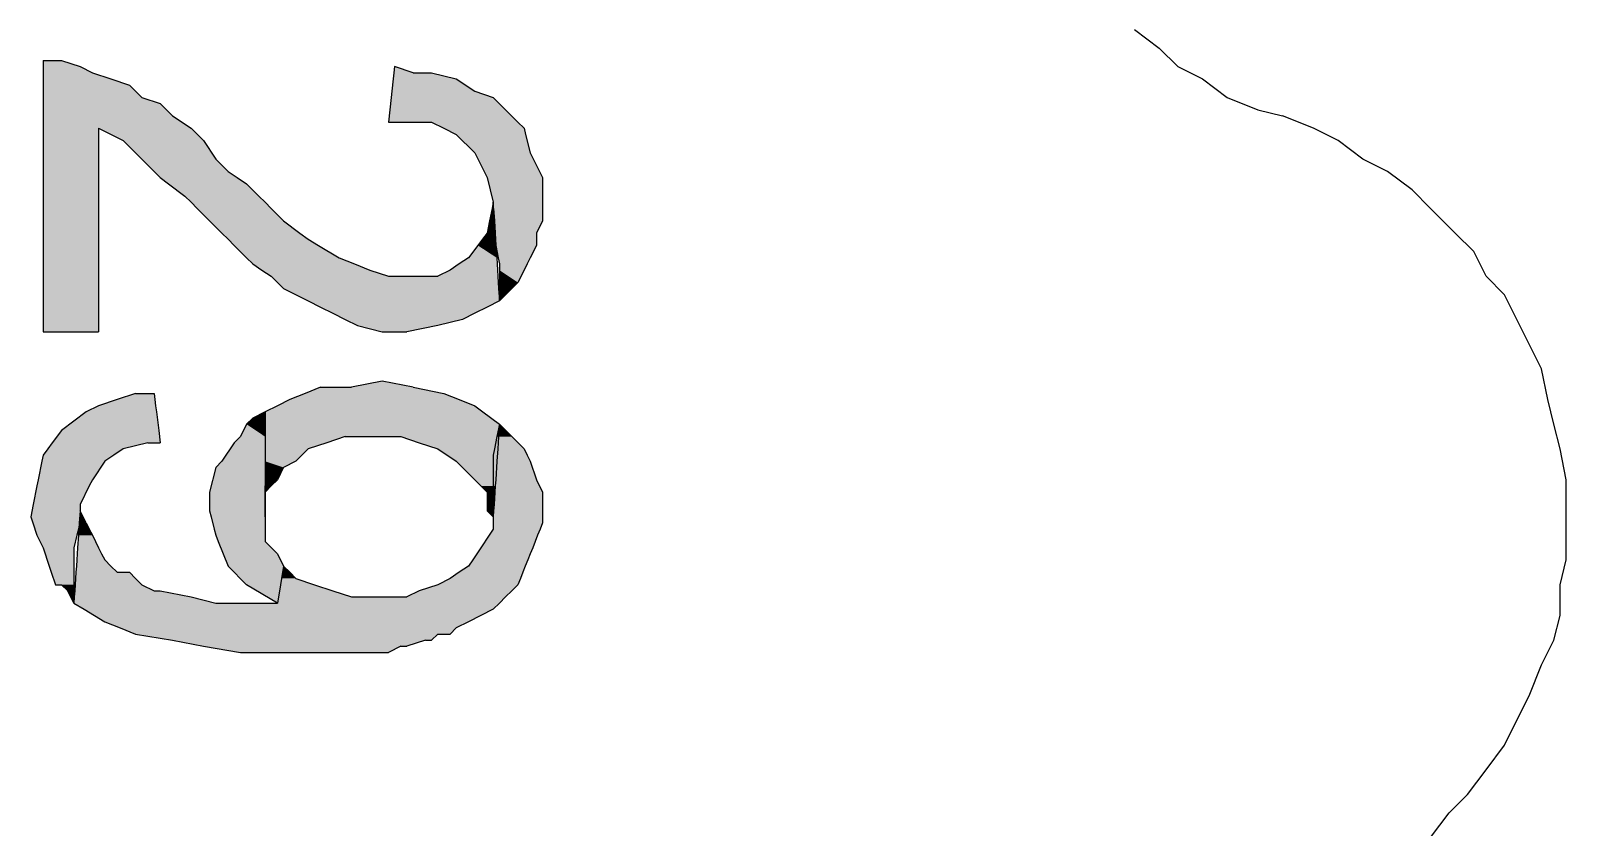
# Model space of a CAD drawing. Extents: x -1063 to 1100, y -467 to 441.
# Drawn here: x 934.3 to 975.8, y -39.81 to -18.28 of the extents above; entities that cross this region are included whole.
import ezdxf

# ---------------------------------------------------------------- set-up
doc = ezdxf.new("R2010")
doc.units = 0
doc.layers.add('H', color=7, linetype='CONTINUOUS')
doc.layers.add('P', color=250, linetype='CONTINUOUS')

# ---------------------------------------------------------------- blocks, each defined once
blk = doc.blocks.new('*U477')
at = {"layer": 'H', "color": 0, "linetype": 'CONTINUOUS'}
for p, q in [((934.632, -19.084), (935.132, -19.084)), ((934.632, -19.084), (934.632, -19.251)), ((935.132, -19.084), (935.632, -19.251)), ((934.632, -19.251), (934.632, -19.417)), ((934.632, -19.417), (934.632, -19.584)), ((935.632, -19.251), (935.965, -19.417)), ((935.965, -19.417), (936.465, -19.584)), ((934.632, -19.584), (934.632, -19.751)), ((934.632, -19.751), (934.632, -20.084)), ((936.465, -19.584), (936.965, -19.751)), ((936.965, -19.751), (937.298, -20.084)), ((934.632, -20.084), (934.632, -20.251)), ((934.632, -20.251), (934.632, -20.584)), ((937.298, -20.084), (937.798, -20.251)), ((937.798, -20.251), (938.132, -20.584)), ((934.632, -20.584), (934.632, -20.917)), ((938.132, -20.584), (938.632, -20.917)), ((934.632, -20.917), (934.632, -21.251)), ((936.132, -20.917), (936.132, -21.251)), ((936.132, -20.917), (936.798, -21.251)), ((938.632, -20.917), (938.965, -21.251)), ((934.632, -21.251), (934.632, -21.751)), ((936.132, -21.251), (936.132, -21.751)), ((936.798, -21.251), (937.298, -21.751)), ((938.965, -21.251), (939.298, -21.751)), ((934.632, -21.751), (934.632, -22.084)), ((936.132, -21.751), (936.132, -22.084)), ((937.298, -21.751), (937.632, -22.084)), ((939.298, -21.751), (939.632, -22.084)), ((934.632, -22.084), (934.632, -22.251)), ((934.632, -22.251), (934.632, -22.417)), ((936.132, -22.084), (936.132, -22.251)), ((936.132, -22.251), (936.132, -22.417)), ((937.632, -22.084), (937.798, -22.251)), ((937.798, -22.251), (938.021, -22.417)), ((939.632, -22.084), (939.882, -22.251)), ((939.882, -22.251), (940.132, -22.417)), ((934.632, -22.417), (934.632, -22.751)), ((934.632, -22.751), (934.632, -22.917)), ((936.132, -22.417), (936.132, -22.751)), ((936.132, -22.751), (936.132, -22.917)), ((938.021, -22.417), (938.465, -22.751)), ((938.465, -22.751), (938.632, -22.917)), ((940.132, -22.417), (940.465, -22.751)), ((940.465, -22.751), (940.632, -22.917)), ((934.632, -22.917), (934.632, -23.084)), ((934.632, -23.084), (934.632, -23.417)), ((936.132, -22.917), (936.132, -23.084)), ((936.132, -23.084), (936.132, -23.417)), ((938.632, -22.917), (938.798, -23.084)), ((938.798, -23.084), (939.132, -23.417)), ((940.632, -22.917), (940.798, -23.084)), ((940.798, -23.084), (941.132, -23.417)), ((946.765, -23.084), (946.698, -23.417)), ((946.798, -22.917), (946.765, -23.084)), ((946.809, -23.084), (946.798, -22.917)), ((946.809, -23.084), (946.83, -23.417)), ((934.632, -23.417), (934.632, -23.751)), ((936.132, -23.417), (936.132, -23.751)), ((939.132, -23.417), (939.465, -23.751)), ((941.132, -23.417), (941.576, -23.751)), ((946.698, -23.417), (946.632, -23.751)), ((946.83, -23.417), (946.85, -23.751)), ((934.632, -23.751), (934.632, -23.917)), ((934.632, -23.917), (934.632, -24.084)), ((936.132, -23.751), (936.132, -23.917)), ((936.132, -23.917), (936.132, -24.084)), ((939.465, -23.751), (939.632, -23.917)), ((939.632, -23.917), (939.798, -24.084)), ((941.576, -23.751), (941.798, -23.917)), ((941.798, -23.917), (942.076, -24.084)), ((946.507, -23.917), (946.382, -24.084)), ((946.632, -23.751), (946.507, -23.917)), ((946.85, -23.751), (946.861, -23.917)), ((946.861, -23.917), (946.871, -24.084)), ((934.632, -24.084), (934.632, -24.417)), ((934.632, -24.417), (934.632, -24.584)), ((936.132, -24.084), (936.132, -24.417)), ((936.132, -24.417), (936.132, -24.584)), ((939.798, -24.084), (940.132, -24.417)), ((940.132, -24.417), (940.298, -24.584)), ((942.076, -24.084), (942.632, -24.417)), ((942.632, -24.417), (943.048, -24.584)), ((946.132, -24.417), (945.882, -24.584)), ((946.382, -24.084), (946.132, -24.417)), ((946.871, -24.084), (946.892, -24.417)), ((946.892, -24.417), (946.903, -24.584)), ((934.632, -24.584), (934.632, -24.751)), ((934.632, -24.751), (934.632, -24.917)), ((936.132, -24.584), (936.132, -24.751)), ((936.132, -24.751), (936.132, -24.917)), ((940.298, -24.584), (940.548, -24.751)), ((940.548, -24.751), (940.798, -24.917)), ((943.048, -24.584), (943.465, -24.751)), ((943.465, -24.751), (943.965, -24.917)), ((945.632, -24.751), (945.298, -24.917)), ((945.882, -24.584), (945.632, -24.751)), ((946.903, -24.584), (946.913, -24.751)), ((946.913, -24.751), (946.923, -24.917)), ((934.632, -24.917), (934.632, -25.251)), ((934.632, -25.251), (934.632, -25.584)), ((936.132, -24.917), (936.132, -25.251)), ((936.132, -25.251), (936.132, -25.584)), ((940.798, -24.917), (941.132, -25.251)), ((941.132, -25.251), (941.798, -25.584)), ((943.965, -24.917), (944.465, -24.917)), ((944.465, -24.917), (944.965, -24.917)), ((944.965, -24.917), (945.298, -24.917)), ((946.923, -24.917), (946.944, -25.251)), ((946.944, -25.251), (946.965, -25.584)), ((934.632, -25.584), (934.632, -25.751)), ((936.132, -25.584), (936.132, -25.751)), ((941.798, -25.584), (942.132, -25.751)), ((946.965, -25.584), (946.632, -25.751)), ((934.632, -25.751), (934.632, -25.917)), ((934.632, -25.917), (934.632, -26.084)), ((934.632, -26.084), (934.632, -26.251)), ((936.132, -25.751), (936.132, -25.917)), ((936.132, -25.917), (936.132, -26.084)), ((936.132, -26.084), (936.132, -26.251)), ((942.132, -25.751), (942.465, -25.917)), ((942.465, -25.917), (942.798, -26.084)), ((942.798, -26.084), (943.132, -26.251)), ((945.965, -26.084), (945.298, -26.251)), ((946.298, -25.917), (945.965, -26.084)), ((946.632, -25.751), (946.298, -25.917)), ((934.632, -26.251), (934.632, -26.417)), ((934.632, -26.417), (936.132, -26.417)), ((936.132, -26.251), (936.132, -26.417)), ((943.132, -26.251), (943.798, -26.417)), ((943.798, -26.417), (944.465, -26.417)), ((945.298, -26.251), (944.465, -26.417))]:
    blk.add_line(p, q, dxfattribs=at)
for points in [[(934.632, -19.084), (934.632, -19.084), (935.132, -19.084)], [(934.632, -19.084), (934.632, -19.251), (935.632, -19.251)], [(934.632, -19.251), (934.632, -19.417), (935.965, -19.417)], [(934.632, -19.417), (934.632, -19.584), (936.465, -19.584)], [(934.632, -19.584), (934.632, -19.751), (936.965, -19.751)], [(934.632, -19.751), (934.632, -20.084), (937.298, -20.084)], [(934.632, -20.084), (934.632, -20.251), (937.798, -20.251)], [(934.632, -20.251), (934.632, -20.584), (938.132, -20.584)], [(934.632, -20.584), (934.632, -20.917), (938.632, -20.917)], [(934.632, -20.917), (934.632, -21.251), (936.132, -21.251)], [(936.132, -20.917), (936.798, -21.251), (938.965, -21.251)], [(934.632, -21.251), (934.632, -21.751), (936.132, -21.751)], [(936.798, -21.251), (937.298, -21.751), (939.298, -21.751)], [(934.632, -21.751), (934.632, -22.084), (936.132, -22.084)], [(937.298, -21.751), (937.632, -22.084), (939.632, -22.084)], [(934.632, -22.084), (934.632, -22.251), (936.132, -22.251)], [(934.632, -22.251), (934.632, -22.417), (936.132, -22.417)], [(937.632, -22.084), (937.798, -22.251), (939.882, -22.251)], [(937.798, -22.251), (938.021, -22.417), (940.132, -22.417)], [(934.632, -22.417), (934.632, -22.751), (936.132, -22.751)], [(934.632, -22.751), (934.632, -22.917), (936.132, -22.917)], [(938.021, -22.417), (938.465, -22.751), (940.465, -22.751)], [(938.465, -22.751), (938.632, -22.917), (940.632, -22.917)], [(934.632, -22.917), (934.632, -23.084), (936.132, -23.084)], [(934.632, -23.084), (934.632, -23.417), (936.132, -23.417)], [(938.632, -22.917), (938.798, -23.084), (940.798, -23.084)], [(938.798, -23.084), (939.132, -23.417), (941.132, -23.417)], [(946.765, -23.084), (946.698, -23.417), (946.83, -23.417)], [(946.798, -22.917), (946.765, -23.084), (946.809, -23.084)], [(934.632, -23.417), (934.632, -23.751), (936.132, -23.751)], [(939.132, -23.417), (939.465, -23.751), (941.576, -23.751)], [(946.698, -23.417), (946.632, -23.751), (946.85, -23.751)], [(934.632, -23.751), (934.632, -23.917), (936.132, -23.917)], [(934.632, -23.917), (934.632, -24.084), (936.132, -24.084)], [(939.465, -23.751), (939.632, -23.917), (941.798, -23.917)], [(939.632, -23.917), (939.798, -24.084), (942.076, -24.084)], [(946.507, -23.917), (946.382, -24.084), (946.871, -24.084)], [(946.632, -23.751), (946.507, -23.917), (946.861, -23.917)], [(934.632, -24.084), (934.632, -24.417), (936.132, -24.417)], [(934.632, -24.417), (934.632, -24.584), (936.132, -24.584)], [(939.798, -24.084), (940.132, -24.417), (942.632, -24.417)], [(940.132, -24.417), (940.298, -24.584), (943.048, -24.584)], [(946.132, -24.417), (945.882, -24.584), (946.903, -24.584)], [(946.382, -24.084), (946.132, -24.417), (946.892, -24.417)], [(934.632, -24.584), (934.632, -24.751), (936.132, -24.751)], [(934.632, -24.751), (934.632, -24.917), (936.132, -24.917)], [(940.298, -24.584), (940.548, -24.751), (943.465, -24.751)], [(940.548, -24.751), (940.798, -24.917), (943.965, -24.917)], [(945.632, -24.751), (945.298, -24.917), (946.923, -24.917)], [(945.882, -24.584), (945.632, -24.751), (946.913, -24.751)], [(934.632, -24.917), (934.632, -25.251), (936.132, -25.251)], [(934.632, -25.251), (934.632, -25.584), (936.132, -25.584)], [(940.798, -24.917), (941.132, -25.251), (946.944, -25.251)], [(941.132, -25.251), (941.798, -25.584), (946.965, -25.584)], [(943.965, -24.917), (943.965, -24.917), (944.465, -24.917)], [(944.465, -24.917), (944.465, -24.917), (944.965, -24.917)], [(944.965, -24.917), (944.965, -24.917), (945.298, -24.917)], [(934.632, -25.584), (934.632, -25.751), (936.132, -25.751)], [(941.798, -25.584), (942.132, -25.751), (946.632, -25.751)], [(934.632, -25.751), (934.632, -25.917), (936.132, -25.917)], [(934.632, -25.917), (934.632, -26.084), (936.132, -26.084)], [(934.632, -26.084), (934.632, -26.251), (936.132, -26.251)], [(942.132, -25.751), (942.465, -25.917), (946.298, -25.917)], [(942.465, -25.917), (942.798, -26.084), (945.965, -26.084)], [(942.798, -26.084), (943.132, -26.251), (945.298, -26.251)], [(934.632, -26.251), (934.632, -26.417), (936.132, -26.417)], [(934.632, -26.417), (934.632, -26.417), (936.132, -26.417)], [(943.132, -26.251), (943.798, -26.417), (944.465, -26.417)], [(943.798, -26.417), (943.798, -26.417), (944.465, -26.417)]]:
    blk.add_solid(points, dxfattribs=at)
at = {"layer": 'H', "color": 0, "linetype": 'CONTINUOUS', "extrusion": (0, 0, -1)}
for points in [[(-934.632, -19.084), (-935.132, -19.084), (-935.632, -19.251)], [(-934.632, -19.251), (-935.632, -19.251), (-935.965, -19.417)], [(-934.632, -19.417), (-935.965, -19.417), (-936.465, -19.584)], [(-934.632, -19.584), (-936.465, -19.584), (-936.965, -19.751)], [(-934.632, -19.751), (-936.965, -19.751), (-937.298, -20.084)], [(-934.632, -20.084), (-937.298, -20.084), (-937.798, -20.251)], [(-934.632, -20.251), (-937.798, -20.251), (-938.132, -20.584)], [(-934.632, -20.584), (-938.132, -20.584), (-938.632, -20.917)], [(-934.632, -20.917), (-936.132, -20.917), (-936.132, -21.251)], [(-936.132, -20.917), (-938.632, -20.917), (-938.965, -21.251)], [(-934.632, -21.251), (-936.132, -21.251), (-936.132, -21.751)], [(-936.798, -21.251), (-938.965, -21.251), (-939.298, -21.751)], [(-934.632, -21.751), (-936.132, -21.751), (-936.132, -22.084)], [(-937.298, -21.751), (-939.298, -21.751), (-939.632, -22.084)], [(-934.632, -22.084), (-936.132, -22.084), (-936.132, -22.251)], [(-934.632, -22.251), (-936.132, -22.251), (-936.132, -22.417)], [(-937.632, -22.084), (-939.632, -22.084), (-939.882, -22.251)], [(-937.798, -22.251), (-939.882, -22.251), (-940.132, -22.417)], [(-934.632, -22.417), (-936.132, -22.417), (-936.132, -22.751)], [(-934.632, -22.751), (-936.132, -22.751), (-936.132, -22.917)], [(-938.021, -22.417), (-940.132, -22.417), (-940.465, -22.751)], [(-938.465, -22.751), (-940.465, -22.751), (-940.632, -22.917)], [(-934.632, -22.917), (-936.132, -22.917), (-936.132, -23.084)], [(-934.632, -23.084), (-936.132, -23.084), (-936.132, -23.417)], [(-938.632, -22.917), (-940.632, -22.917), (-940.798, -23.084)], [(-938.798, -23.084), (-940.798, -23.084), (-941.132, -23.417)], [(-946.765, -23.084), (-946.809, -23.084), (-946.83, -23.417)], [(-934.632, -23.417), (-936.132, -23.417), (-936.132, -23.751)], [(-939.132, -23.417), (-941.132, -23.417), (-941.576, -23.751)], [(-946.698, -23.417), (-946.83, -23.417), (-946.85, -23.751)], [(-934.632, -23.751), (-936.132, -23.751), (-936.132, -23.917)], [(-934.632, -23.917), (-936.132, -23.917), (-936.132, -24.084)], [(-939.465, -23.751), (-941.576, -23.751), (-941.798, -23.917)], [(-939.632, -23.917), (-941.798, -23.917), (-942.076, -24.084)], [(-946.507, -23.917), (-946.861, -23.917), (-946.871, -24.084)], [(-946.632, -23.751), (-946.85, -23.751), (-946.861, -23.917)], [(-934.632, -24.084), (-936.132, -24.084), (-936.132, -24.417)], [(-934.632, -24.417), (-936.132, -24.417), (-936.132, -24.584)], [(-939.798, -24.084), (-942.076, -24.084), (-942.632, -24.417)], [(-940.132, -24.417), (-942.632, -24.417), (-943.048, -24.584)], [(-946.132, -24.417), (-946.892, -24.417), (-946.903, -24.584)], [(-946.382, -24.084), (-946.871, -24.084), (-946.892, -24.417)], [(-934.632, -24.584), (-936.132, -24.584), (-936.132, -24.751)], [(-934.632, -24.751), (-936.132, -24.751), (-936.132, -24.917)], [(-940.298, -24.584), (-943.048, -24.584), (-943.465, -24.751)], [(-940.548, -24.751), (-943.465, -24.751), (-943.965, -24.917)], [(-945.632, -24.751), (-946.913, -24.751), (-946.923, -24.917)], [(-945.882, -24.584), (-946.903, -24.584), (-946.913, -24.751)], [(-934.632, -24.917), (-936.132, -24.917), (-936.132, -25.251)], [(-934.632, -25.251), (-936.132, -25.251), (-936.132, -25.584)], [(-940.798, -24.917), (-946.923, -24.917), (-946.944, -25.251)], [(-941.132, -25.251), (-946.944, -25.251), (-946.965, -25.584)], [(-934.632, -25.584), (-936.132, -25.584), (-936.132, -25.751)], [(-941.798, -25.584), (-946.965, -25.584), (-946.632, -25.751)], [(-934.632, -25.751), (-936.132, -25.751), (-936.132, -25.917)], [(-934.632, -25.917), (-936.132, -25.917), (-936.132, -26.084)], [(-934.632, -26.084), (-936.132, -26.084), (-936.132, -26.251)], [(-942.132, -25.751), (-946.632, -25.751), (-946.298, -25.917)], [(-942.465, -25.917), (-946.298, -25.917), (-945.965, -26.084)], [(-942.798, -26.084), (-945.965, -26.084), (-945.298, -26.251)], [(-934.632, -26.251), (-936.132, -26.251), (-936.132, -26.417)], [(-943.132, -26.251), (-945.298, -26.251), (-944.465, -26.417)]]:
    blk.add_solid(points, dxfattribs=at)
blk = doc.blocks.new('*U478')
at = {"layer": 'H', "color": 0, "linetype": 'CONTINUOUS'}
for p, q in [((944.113, -19.417), (944.095, -19.584)), ((944.132, -19.251), (944.113, -19.417)), ((944.632, -19.417), (944.132, -19.251)), ((944.632, -19.417), (945.132, -19.417)), ((945.132, -19.417), (945.798, -19.584)), ((944.058, -19.917), (944.039, -20.084)), ((944.095, -19.584), (944.058, -19.917)), ((945.798, -19.584), (946.298, -19.917)), ((946.298, -19.917), (946.798, -20.084)), ((944.039, -20.084), (944.002, -20.417)), ((946.798, -20.084), (947.132, -20.417)), ((944.002, -20.417), (943.965, -20.751)), ((947.132, -20.417), (947.465, -20.751)), ((943.965, -20.751), (944.632, -20.751)), ((944.632, -20.751), (945.132, -20.751)), ((945.132, -20.751), (945.465, -20.917)), ((945.465, -20.917), (945.798, -21.084)), ((945.798, -21.084), (946.298, -21.584)), ((947.465, -20.751), (947.632, -20.917)), ((947.632, -20.917), (947.673, -21.084)), ((947.673, -21.084), (947.798, -21.584)), ((946.298, -21.584), (946.632, -22.251)), ((947.798, -21.584), (948.132, -22.251)), ((946.632, -22.251), (946.798, -22.917)), ((948.132, -22.251), (948.132, -22.917)), ((946.798, -22.917), (946.798, -23.417)), ((948.132, -22.917), (948.132, -23.417)), ((946.798, -23.417), (946.798, -23.751)), ((948.132, -23.417), (947.965, -23.751)), ((946.798, -23.751), (946.865, -24.084)), ((947.965, -23.751), (947.965, -24.084)), ((946.865, -24.084), (946.932, -24.417)), ((946.932, -24.417), (946.965, -24.584)), ((947.798, -24.417), (947.715, -24.584)), ((947.965, -24.084), (947.798, -24.417)), ((946.965, -24.584), (946.965, -24.751)), ((946.965, -24.751), (946.965, -25.084)), ((947.632, -24.751), (947.465, -25.084)), ((947.715, -24.584), (947.632, -24.751)), ((947.465, -25.084), (946.965, -25.584)), ((946.965, -25.584), (946.965, -25.084))]:
    blk.add_line(p, q, dxfattribs=at)
for points in [[(944.113, -19.417), (944.095, -19.584), (945.798, -19.584)], [(944.132, -19.251), (944.113, -19.417), (944.632, -19.417)], [(944.632, -19.417), (944.632, -19.417), (945.132, -19.417)], [(944.058, -19.917), (944.039, -20.084), (946.798, -20.084)], [(944.095, -19.584), (944.058, -19.917), (946.298, -19.917)], [(944.039, -20.084), (944.002, -20.417), (947.132, -20.417)], [(944.002, -20.417), (943.965, -20.751), (947.465, -20.751)], [(943.965, -20.751), (943.965, -20.751), (944.632, -20.751)], [(944.632, -20.751), (944.632, -20.751), (945.132, -20.751)], [(945.132, -20.751), (945.465, -20.917), (947.632, -20.917)], [(945.465, -20.917), (945.798, -21.084), (947.673, -21.084)], [(945.798, -21.084), (946.298, -21.584), (947.798, -21.584)], [(946.298, -21.584), (946.632, -22.251), (948.132, -22.251)], [(946.632, -22.251), (946.798, -22.917), (948.132, -22.917)], [(946.798, -22.917), (946.798, -23.417), (948.132, -23.417)], [(946.798, -23.417), (946.798, -23.751), (947.965, -23.751)], [(946.798, -23.751), (946.865, -24.084), (947.965, -24.084)], [(946.865, -24.084), (946.932, -24.417), (947.798, -24.417)], [(946.932, -24.417), (946.965, -24.584), (947.715, -24.584)], [(946.965, -24.584), (946.965, -24.751), (947.632, -24.751)], [(946.965, -24.751), (946.965, -25.084), (947.465, -25.084)]]:
    blk.add_solid(points, dxfattribs=at)
at = {"layer": 'H', "color": 0, "linetype": 'CONTINUOUS', "extrusion": (0, 0, -1)}
for points in [[(-944.113, -19.417), (-945.132, -19.417), (-945.798, -19.584)], [(-944.058, -19.917), (-946.298, -19.917), (-946.798, -20.084)], [(-944.095, -19.584), (-945.798, -19.584), (-946.298, -19.917)], [(-944.039, -20.084), (-946.798, -20.084), (-947.132, -20.417)], [(-944.002, -20.417), (-947.132, -20.417), (-947.465, -20.751)], [(-945.132, -20.751), (-947.465, -20.751), (-947.632, -20.917)], [(-945.465, -20.917), (-947.632, -20.917), (-947.673, -21.084)], [(-945.798, -21.084), (-947.673, -21.084), (-947.798, -21.584)], [(-946.298, -21.584), (-947.798, -21.584), (-948.132, -22.251)], [(-946.632, -22.251), (-948.132, -22.251), (-948.132, -22.917)], [(-946.798, -22.917), (-948.132, -22.917), (-948.132, -23.417)], [(-946.798, -23.417), (-948.132, -23.417), (-947.965, -23.751)], [(-946.798, -23.751), (-947.965, -23.751), (-947.965, -24.084)], [(-946.865, -24.084), (-947.965, -24.084), (-947.798, -24.417)], [(-946.932, -24.417), (-947.798, -24.417), (-947.715, -24.584)], [(-946.965, -24.584), (-947.715, -24.584), (-947.632, -24.751)], [(-946.965, -24.751), (-947.632, -24.751), (-947.465, -25.084)], [(-946.965, -25.084), (-947.465, -25.084), (-946.965, -25.584)]]:
    blk.add_solid(points, dxfattribs=at)
blk = doc.blocks.new('*U479')
at = {"layer": 'H', "color": 0, "linetype": 'CONTINUOUS'}
for p, q in [((937.132, -28.084), (936.632, -28.251)), ((937.132, -28.084), (937.632, -28.084)), ((937.632, -28.084), (937.653, -28.251)), ((935.798, -28.584), (935.132, -29.084)), ((936.132, -28.417), (935.798, -28.584)), ((936.632, -28.251), (936.132, -28.417)), ((937.653, -28.251), (937.673, -28.417)), ((937.673, -28.417), (937.694, -28.584)), ((937.694, -28.584), (937.757, -29.084)), ((934.882, -29.417), (934.757, -29.584)), ((935.132, -29.084), (934.882, -29.417)), ((937.465, -29.417), (936.798, -29.584)), ((937.465, -29.417), (937.798, -29.417)), ((937.757, -29.084), (937.798, -29.417)), ((934.632, -29.751), (934.598, -29.917)), ((934.757, -29.584), (934.632, -29.751)), ((936.548, -29.751), (936.298, -29.917)), ((936.798, -29.584), (936.548, -29.751)), ((934.598, -29.917), (934.498, -30.417)), ((936.298, -29.917), (935.965, -30.417)), ((934.465, -30.584), (934.365, -31.084)), ((934.498, -30.417), (934.465, -30.584)), ((935.882, -30.584), (935.632, -31.084)), ((935.965, -30.417), (935.882, -30.584)), ((934.365, -31.084), (934.298, -31.417)), ((935.632, -31.084), (935.632, -31.417)), ((934.298, -31.417), (934.354, -31.584)), ((935.632, -31.417), (935.632, -31.584)), ((934.354, -31.584), (934.465, -31.917)), ((934.465, -31.917), (934.632, -32.251)), ((935.548, -31.917), (935.465, -32.251)), ((935.632, -31.584), (935.548, -31.917)), ((934.632, -32.251), (934.798, -32.751)), ((935.465, -32.251), (935.465, -32.751)), ((934.798, -32.751), (934.854, -32.917)), ((935.465, -32.751), (935.465, -32.917)), ((934.854, -32.917), (934.965, -33.251)), ((935.465, -32.917), (935.465, -33.251)), ((934.965, -33.251), (935.132, -33.251)), ((935.132, -33.251), (935.298, -33.417)), ((935.465, -33.751), (935.298, -33.417)), ((935.465, -33.251), (935.465, -33.417)), ((935.465, -33.417), (935.465, -33.751))]:
    blk.add_line(p, q, dxfattribs=at)
for points in [[(937.132, -28.084), (936.632, -28.251), (937.653, -28.251)], [(937.132, -28.084), (937.132, -28.084), (937.632, -28.084)], [(935.798, -28.584), (935.132, -29.084), (937.757, -29.084)], [(936.132, -28.417), (935.798, -28.584), (937.694, -28.584)], [(936.632, -28.251), (936.132, -28.417), (937.673, -28.417)], [(934.882, -29.417), (934.757, -29.584), (936.798, -29.584)], [(935.132, -29.084), (934.882, -29.417), (937.798, -29.417)], [(937.465, -29.417), (937.465, -29.417), (937.798, -29.417)], [(934.632, -29.751), (934.598, -29.917), (936.298, -29.917)], [(934.757, -29.584), (934.632, -29.751), (936.548, -29.751)], [(934.598, -29.917), (934.498, -30.417), (935.965, -30.417)], [(934.465, -30.584), (934.365, -31.084), (935.632, -31.084)], [(934.498, -30.417), (934.465, -30.584), (935.882, -30.584)], [(934.365, -31.084), (934.298, -31.417), (935.632, -31.417)], [(934.298, -31.417), (934.354, -31.584), (935.632, -31.584)], [(934.354, -31.584), (934.465, -31.917), (935.548, -31.917)], [(934.465, -31.917), (934.632, -32.251), (935.465, -32.251)], [(934.632, -32.251), (934.798, -32.751), (935.465, -32.751)], [(934.798, -32.751), (934.854, -32.917), (935.465, -32.917)], [(934.854, -32.917), (934.965, -33.251), (935.465, -33.251)], [(934.965, -33.251), (934.965, -33.251), (935.132, -33.251)], [(935.132, -33.251), (935.298, -33.417), (935.465, -33.417)]]:
    blk.add_solid(points, dxfattribs=at)
at = {"layer": 'H', "color": 0, "linetype": 'CONTINUOUS', "extrusion": (0, 0, -1)}
for points in [[(-937.132, -28.084), (-937.632, -28.084), (-937.653, -28.251)], [(-935.798, -28.584), (-937.694, -28.584), (-937.757, -29.084)], [(-936.132, -28.417), (-937.673, -28.417), (-937.694, -28.584)], [(-936.632, -28.251), (-937.653, -28.251), (-937.673, -28.417)], [(-934.882, -29.417), (-937.465, -29.417), (-936.798, -29.584)], [(-935.132, -29.084), (-937.757, -29.084), (-937.798, -29.417)], [(-934.632, -29.751), (-936.548, -29.751), (-936.298, -29.917)], [(-934.757, -29.584), (-936.798, -29.584), (-936.548, -29.751)], [(-934.598, -29.917), (-936.298, -29.917), (-935.965, -30.417)], [(-934.465, -30.584), (-935.882, -30.584), (-935.632, -31.084)], [(-934.498, -30.417), (-935.965, -30.417), (-935.882, -30.584)], [(-934.365, -31.084), (-935.632, -31.084), (-935.632, -31.417)], [(-934.298, -31.417), (-935.632, -31.417), (-935.632, -31.584)], [(-934.354, -31.584), (-935.632, -31.584), (-935.548, -31.917)], [(-934.465, -31.917), (-935.548, -31.917), (-935.465, -32.251)], [(-934.632, -32.251), (-935.465, -32.251), (-935.465, -32.751)], [(-934.798, -32.751), (-935.465, -32.751), (-935.465, -32.917)], [(-934.854, -32.917), (-935.465, -32.917), (-935.465, -33.251)], [(-935.132, -33.251), (-935.465, -33.251), (-935.465, -33.417)], [(-935.298, -33.417), (-935.465, -33.417), (-935.465, -33.751)]]:
    blk.add_solid(points, dxfattribs=at)
blk = doc.blocks.new('*U480')
at = {"layer": 'H', "color": 0, "linetype": 'CONTINUOUS'}
for p, q in [((940.632, -28.584), (940.298, -28.751)), ((940.632, -28.751), (940.632, -28.584)), ((940.132, -28.917), (939.965, -29.251)), ((940.298, -28.751), (940.132, -28.917)), ((940.632, -28.751), (940.632, -28.917)), ((940.632, -28.917), (940.632, -29.251)), ((939.798, -29.417), (939.465, -29.917)), ((939.965, -29.251), (939.798, -29.417)), ((940.632, -29.251), (940.632, -29.417)), ((940.632, -29.417), (940.632, -29.917)), ((939.298, -30.084), (939.132, -30.751)), ((939.465, -29.917), (939.298, -30.084)), ((940.632, -29.917), (940.632, -30.084)), ((940.632, -30.084), (940.632, -30.751)), ((939.132, -30.751), (939.132, -31.251)), ((940.632, -30.751), (940.632, -31.251)), ((939.132, -31.251), (939.173, -31.417)), ((939.173, -31.417), (939.257, -31.751)), ((940.632, -31.251), (940.632, -31.417)), ((940.632, -31.417), (940.632, -31.751)), ((939.257, -31.751), (939.298, -31.917)), ((939.298, -31.917), (939.365, -32.084)), ((940.632, -31.751), (940.632, -31.917)), ((940.632, -31.917), (940.632, -32.084)), ((939.365, -32.084), (939.498, -32.417)), ((940.632, -32.084), (940.965, -32.417)), ((939.498, -32.417), (939.632, -32.751)), ((939.632, -32.751), (940.132, -33.251)), ((940.965, -32.417), (941.132, -32.751)), ((941.132, -32.751), (941.048, -33.251)), ((940.965, -33.751), (940.132, -33.251)), ((941.048, -33.251), (940.965, -33.751))]:
    blk.add_line(p, q, dxfattribs=at)
for points in [[(940.632, -28.584), (940.298, -28.751), (940.632, -28.751)], [(940.132, -28.917), (939.965, -29.251), (940.632, -29.251)], [(940.298, -28.751), (940.132, -28.917), (940.632, -28.917)], [(939.798, -29.417), (939.465, -29.917), (940.632, -29.917)], [(939.965, -29.251), (939.798, -29.417), (940.632, -29.417)], [(939.298, -30.084), (939.132, -30.751), (940.632, -30.751)], [(939.465, -29.917), (939.298, -30.084), (940.632, -30.084)], [(939.132, -30.751), (939.132, -31.251), (940.632, -31.251)], [(939.132, -31.251), (939.173, -31.417), (940.632, -31.417)], [(939.173, -31.417), (939.257, -31.751), (940.632, -31.751)], [(939.257, -31.751), (939.298, -31.917), (940.632, -31.917)], [(939.298, -31.917), (939.365, -32.084), (940.632, -32.084)], [(939.365, -32.084), (939.498, -32.417), (940.965, -32.417)], [(939.498, -32.417), (939.632, -32.751), (941.132, -32.751)], [(939.632, -32.751), (940.132, -33.251), (941.048, -33.251)]]:
    blk.add_solid(points, dxfattribs=at)
at = {"layer": 'H', "color": 0, "linetype": 'CONTINUOUS', "extrusion": (0, 0, -1)}
for points in [[(-940.132, -28.917), (-940.632, -28.917), (-940.632, -29.251)], [(-940.298, -28.751), (-940.632, -28.751), (-940.632, -28.917)], [(-939.798, -29.417), (-940.632, -29.417), (-940.632, -29.917)], [(-939.965, -29.251), (-940.632, -29.251), (-940.632, -29.417)], [(-939.298, -30.084), (-940.632, -30.084), (-940.632, -30.751)], [(-939.465, -29.917), (-940.632, -29.917), (-940.632, -30.084)], [(-939.132, -30.751), (-940.632, -30.751), (-940.632, -31.251)], [(-939.132, -31.251), (-940.632, -31.251), (-940.632, -31.417)], [(-939.173, -31.417), (-940.632, -31.417), (-940.632, -31.751)], [(-939.257, -31.751), (-940.632, -31.751), (-940.632, -31.917)], [(-939.298, -31.917), (-940.632, -31.917), (-940.632, -32.084)], [(-939.365, -32.084), (-940.632, -32.084), (-940.965, -32.417)], [(-939.498, -32.417), (-940.965, -32.417), (-941.132, -32.751)], [(-939.632, -32.751), (-941.132, -32.751), (-941.048, -33.251)], [(-940.132, -33.251), (-941.048, -33.251), (-940.965, -33.751)]]:
    blk.add_solid(points, dxfattribs=at)
blk = doc.blocks.new('*U481')
at = {"layer": 'H', "color": 0, "linetype": 'CONTINUOUS'}
for p, q in [((943.798, -27.751), (942.965, -27.917)), ((944.632, -27.917), (943.798, -27.751)), ((941.715, -28.084), (941.298, -28.251)), ((942.132, -27.917), (941.715, -28.084)), ((942.132, -27.917), (942.965, -27.917)), ((944.632, -27.917), (945.465, -28.084)), ((945.465, -28.084), (945.882, -28.251)), ((940.965, -28.417), (940.632, -28.584)), ((940.632, -28.584), (940.632, -28.917)), ((941.298, -28.251), (940.965, -28.417)), ((945.882, -28.251), (946.298, -28.417)), ((946.298, -28.417), (946.521, -28.584)), ((946.521, -28.584), (946.965, -28.917)), ((940.632, -28.917), (940.632, -29.251)), ((946.965, -28.917), (946.943, -29.251)), ((940.632, -29.251), (940.632, -29.417)), ((940.632, -29.417), (940.632, -29.584)), ((942.298, -29.417), (941.798, -29.584)), ((942.798, -29.251), (942.298, -29.417)), ((942.798, -29.251), (943.132, -29.251)), ((943.132, -29.251), (943.798, -29.251)), ((943.798, -29.251), (944.298, -29.251)), ((944.298, -29.251), (944.798, -29.417)), ((944.798, -29.417), (945.298, -29.584)), ((946.932, -29.417), (946.921, -29.584)), ((946.943, -29.251), (946.932, -29.417)), ((940.632, -29.584), (940.632, -29.917)), ((941.798, -29.584), (941.465, -29.917)), ((945.298, -29.584), (945.798, -29.917)), ((946.921, -29.584), (946.898, -29.917)), ((940.632, -29.917), (940.632, -30.084)), ((940.632, -30.084), (940.632, -30.251)), ((940.632, -30.251), (940.632, -30.417)), ((941.048, -30.251), (940.965, -30.417)), ((941.132, -30.084), (941.048, -30.251)), ((941.465, -29.917), (941.132, -30.084)), ((945.798, -29.917), (945.965, -30.084)), ((945.965, -30.084), (946.132, -30.251)), ((946.132, -30.251), (946.298, -30.417)), ((946.876, -30.251), (946.865, -30.417)), ((946.887, -30.084), (946.876, -30.251)), ((946.898, -29.917), (946.887, -30.084)), ((940.632, -30.417), (940.632, -30.584)), ((940.798, -30.584), (940.632, -30.751)), ((940.632, -30.751), (940.632, -30.584)), ((940.965, -30.417), (940.798, -30.584)), ((946.298, -30.417), (946.465, -30.584)), ((946.465, -30.584), (946.632, -30.751)), ((946.854, -30.584), (946.843, -30.751)), ((946.865, -30.417), (946.854, -30.584)), ((940.632, -30.751), (940.632, -31.084)), ((940.632, -31.084), (940.632, -30.751)), ((940.632, -31.084), (940.632, -31.251)), ((940.632, -31.251), (940.632, -31.084)), ((946.632, -30.751), (946.632, -31.084)), ((946.632, -31.084), (946.632, -31.251)), ((946.821, -31.084), (946.809, -31.251)), ((946.843, -30.751), (946.821, -31.084)), ((940.632, -31.251), (940.632, -31.417)), ((940.632, -31.417), (940.632, -31.251)), ((946.798, -31.417), (946.632, -31.251)), ((946.809, -31.251), (946.798, -31.417))]:
    blk.add_line(p, q, dxfattribs=at)
for points in [[(943.798, -27.751), (942.965, -27.917), (944.632, -27.917)], [(941.715, -28.084), (941.298, -28.251), (945.882, -28.251)], [(942.132, -27.917), (941.715, -28.084), (945.465, -28.084)], [(942.132, -27.917), (942.132, -27.917), (942.965, -27.917)], [(940.965, -28.417), (940.632, -28.584), (946.521, -28.584)], [(940.632, -28.584), (940.632, -28.917), (946.965, -28.917)], [(941.298, -28.251), (940.965, -28.417), (946.298, -28.417)], [(940.632, -28.917), (940.632, -29.251), (946.943, -29.251)], [(940.632, -29.251), (940.632, -29.417), (942.298, -29.417)], [(940.632, -29.417), (940.632, -29.584), (941.798, -29.584)], [(942.798, -29.251), (942.798, -29.251), (943.132, -29.251)], [(943.132, -29.251), (943.132, -29.251), (943.798, -29.251)], [(943.798, -29.251), (943.798, -29.251), (944.298, -29.251)], [(944.298, -29.251), (944.798, -29.417), (946.932, -29.417)], [(944.798, -29.417), (945.298, -29.584), (946.921, -29.584)], [(940.632, -29.584), (940.632, -29.917), (941.465, -29.917)], [(945.298, -29.584), (945.798, -29.917), (946.898, -29.917)], [(940.632, -29.917), (940.632, -30.084), (941.132, -30.084)], [(940.632, -30.084), (940.632, -30.251), (941.048, -30.251)], [(940.632, -30.251), (940.632, -30.417), (940.965, -30.417)], [(945.798, -29.917), (945.965, -30.084), (946.887, -30.084)], [(945.965, -30.084), (946.132, -30.251), (946.876, -30.251)], [(946.132, -30.251), (946.298, -30.417), (946.865, -30.417)], [(940.632, -30.417), (940.632, -30.584), (940.798, -30.584)], [(946.298, -30.417), (946.465, -30.584), (946.854, -30.584)], [(946.465, -30.584), (946.632, -30.751), (946.843, -30.751)], [(940.632, -30.751), (940.632, -31.084), (940.632, -31.084)], [(940.632, -31.084), (940.632, -31.251), (940.632, -31.251)], [(946.632, -30.751), (946.632, -31.084), (946.821, -31.084)], [(946.632, -31.084), (946.632, -31.251), (946.809, -31.251)], [(940.632, -31.251), (940.632, -31.417), (940.632, -31.417)]]:
    blk.add_solid(points, dxfattribs=at)
at = {"layer": 'H', "color": 0, "linetype": 'CONTINUOUS', "extrusion": (0, 0, -1)}
for points in [[(-941.715, -28.084), (-945.465, -28.084), (-945.882, -28.251)], [(-942.132, -27.917), (-944.632, -27.917), (-945.465, -28.084)], [(-940.632, -28.584), (-946.521, -28.584), (-946.965, -28.917)], [(-940.965, -28.417), (-946.298, -28.417), (-946.521, -28.584)], [(-941.298, -28.251), (-945.882, -28.251), (-946.298, -28.417)], [(-940.632, -28.917), (-946.965, -28.917), (-946.943, -29.251)], [(-940.632, -29.251), (-942.798, -29.251), (-942.298, -29.417)], [(-940.632, -29.417), (-942.298, -29.417), (-941.798, -29.584)], [(-944.298, -29.251), (-946.943, -29.251), (-946.932, -29.417)], [(-944.798, -29.417), (-946.932, -29.417), (-946.921, -29.584)], [(-940.632, -29.584), (-941.798, -29.584), (-941.465, -29.917)], [(-945.298, -29.584), (-946.921, -29.584), (-946.898, -29.917)], [(-940.632, -29.917), (-941.465, -29.917), (-941.132, -30.084)], [(-940.632, -30.084), (-941.132, -30.084), (-941.048, -30.251)], [(-940.632, -30.251), (-941.048, -30.251), (-940.965, -30.417)], [(-945.798, -29.917), (-946.898, -29.917), (-946.887, -30.084)], [(-945.965, -30.084), (-946.887, -30.084), (-946.876, -30.251)], [(-946.132, -30.251), (-946.876, -30.251), (-946.865, -30.417)], [(-940.632, -30.417), (-940.965, -30.417), (-940.798, -30.584)], [(-940.632, -30.584), (-940.798, -30.584), (-940.632, -30.751)], [(-946.298, -30.417), (-946.865, -30.417), (-946.854, -30.584)], [(-946.465, -30.584), (-946.854, -30.584), (-946.843, -30.751)], [(-946.632, -30.751), (-946.843, -30.751), (-946.821, -31.084)], [(-946.632, -31.084), (-946.821, -31.084), (-946.809, -31.251)], [(-946.632, -31.251), (-946.809, -31.251), (-946.798, -31.417)]]:
    blk.add_solid(points, dxfattribs=at)
blk = doc.blocks.new('*U482')
at = {"layer": 'H', "color": 0, "linetype": 'CONTINUOUS'}
for p, q in [((946.965, -28.917), (946.898, -29.251)), ((947.298, -29.251), (946.965, -28.917)), ((946.898, -29.251), (946.832, -29.584)), ((947.298, -29.251), (947.632, -29.584)), ((946.832, -29.584), (946.798, -29.751)), ((946.798, -29.751), (946.798, -29.917)), ((947.632, -29.584), (947.715, -29.751)), ((947.715, -29.751), (947.798, -29.917)), ((946.798, -29.917), (946.798, -30.417)), ((947.798, -29.917), (947.965, -30.417)), ((946.798, -30.417), (946.798, -30.751)), ((947.965, -30.417), (948.132, -30.751)), ((946.798, -30.751), (946.798, -31.084)), ((946.798, -31.084), (946.798, -31.251)), ((948.132, -30.751), (948.132, -31.084)), ((948.132, -31.084), (948.132, -31.251)), ((935.632, -31.251), (935.609, -31.584)), ((935.798, -31.584), (935.632, -31.251)), ((946.798, -31.251), (946.798, -31.584)), ((948.132, -31.251), (948.132, -31.584)), ((935.587, -31.917), (935.565, -32.251)), ((935.598, -31.751), (935.587, -31.917)), ((935.609, -31.584), (935.598, -31.751)), ((935.798, -31.584), (935.882, -31.751)), ((935.882, -31.751), (935.965, -31.917)), ((935.965, -31.917), (936.132, -32.251)), ((946.687, -31.917), (946.465, -32.251)), ((946.798, -31.751), (946.687, -31.917)), ((946.798, -31.584), (946.798, -31.751)), ((947.998, -31.917), (947.865, -32.251)), ((948.065, -31.751), (947.998, -31.917)), ((948.132, -31.584), (948.065, -31.751)), ((935.565, -32.251), (935.554, -32.417)), ((936.132, -32.251), (936.215, -32.417)), ((946.465, -32.251), (946.354, -32.417)), ((947.865, -32.251), (947.798, -32.417)), ((935.532, -32.751), (935.521, -32.917)), ((935.543, -32.584), (935.532, -32.751)), ((935.554, -32.417), (935.543, -32.584)), ((936.215, -32.417), (936.298, -32.584)), ((936.298, -32.584), (936.465, -32.751)), ((936.465, -32.751), (936.632, -32.917)), ((941.132, -32.751), (941.104, -32.917)), ((941.298, -32.917), (941.132, -32.751)), ((946.132, -32.751), (945.882, -32.917)), ((946.243, -32.584), (946.132, -32.751)), ((946.354, -32.417), (946.243, -32.584)), ((947.665, -32.751), (947.598, -32.917)), ((947.732, -32.584), (947.665, -32.751)), ((947.798, -32.417), (947.732, -32.584)), ((935.509, -33.084), (935.498, -33.251)), ((935.521, -32.917), (935.509, -33.084)), ((936.632, -32.917), (936.965, -32.917)), ((936.965, -32.917), (937.132, -33.084)), ((937.132, -33.084), (937.298, -33.251)), ((941.076, -33.084), (941.048, -33.251)), ((941.104, -32.917), (941.076, -33.084)), ((941.298, -32.917), (941.465, -33.084)), ((941.465, -33.084), (941.965, -33.251)), ((945.632, -33.084), (945.298, -33.251)), ((945.882, -32.917), (945.632, -33.084)), ((947.532, -33.084), (947.465, -33.251)), ((947.598, -32.917), (947.532, -33.084)), ((935.476, -33.584), (935.465, -33.751)), ((935.487, -33.417), (935.476, -33.584)), ((935.498, -33.251), (935.487, -33.417)), ((937.298, -33.251), (937.632, -33.417)), ((937.632, -33.417), (937.798, -33.417)), ((937.798, -33.417), (938.632, -33.584)), ((938.632, -33.584), (939.298, -33.751)), ((940.993, -33.584), (940.965, -33.751)), ((941.021, -33.417), (940.993, -33.584)), ((941.048, -33.251), (941.021, -33.417)), ((941.965, -33.251), (942.465, -33.417)), ((942.465, -33.417), (942.965, -33.584)), ((942.965, -33.584), (943.465, -33.584)), ((943.465, -33.584), (943.965, -33.584)), ((943.965, -33.584), (944.465, -33.584)), ((944.798, -33.417), (944.465, -33.584)), ((945.298, -33.251), (944.798, -33.417)), ((947.132, -33.584), (946.965, -33.751)), ((947.298, -33.417), (947.132, -33.584)), ((947.465, -33.251), (947.298, -33.417)), ((935.465, -33.751), (935.743, -33.917)), ((935.743, -33.917), (936.298, -34.251)), ((939.298, -33.751), (940.132, -33.751)), ((940.132, -33.751), (940.965, -33.751)), ((946.798, -33.917), (946.132, -34.251)), ((946.965, -33.751), (946.798, -33.917)), ((936.298, -34.251), (936.715, -34.417)), ((936.715, -34.417), (937.132, -34.584)), ((945.798, -34.417), (945.632, -34.584)), ((946.132, -34.251), (945.798, -34.417)), ((937.132, -34.584), (938.132, -34.751)), ((938.132, -34.751), (938.965, -34.917)), ((944.965, -34.751), (944.465, -34.917)), ((944.965, -34.751), (945.132, -34.751)), ((945.298, -34.584), (945.132, -34.751)), ((945.298, -34.584), (945.632, -34.584)), ((938.965, -34.917), (939.965, -35.084)), ((939.965, -35.084), (940.798, -35.084)), ((940.798, -35.084), (941.798, -35.084)), ((941.798, -35.084), (942.798, -35.084)), ((942.798, -35.084), (943.132, -35.084)), ((943.132, -35.084), (943.965, -35.084)), ((944.298, -34.917), (943.965, -35.084)), ((944.298, -34.917), (944.465, -34.917))]:
    blk.add_line(p, q, dxfattribs=at)
for points in [[(946.965, -28.917), (946.898, -29.251), (947.298, -29.251)], [(946.898, -29.251), (946.832, -29.584), (947.632, -29.584)], [(946.832, -29.584), (946.798, -29.751), (947.715, -29.751)], [(946.798, -29.751), (946.798, -29.917), (947.798, -29.917)], [(946.798, -29.917), (946.798, -30.417), (947.965, -30.417)], [(946.798, -30.417), (946.798, -30.751), (948.132, -30.751)], [(946.798, -30.751), (946.798, -31.084), (948.132, -31.084)], [(946.798, -31.084), (946.798, -31.251), (948.132, -31.251)], [(935.632, -31.251), (935.609, -31.584), (935.798, -31.584)], [(946.798, -31.251), (946.798, -31.584), (948.132, -31.584)], [(935.587, -31.917), (935.565, -32.251), (936.132, -32.251)], [(935.598, -31.751), (935.587, -31.917), (935.965, -31.917)], [(935.609, -31.584), (935.598, -31.751), (935.882, -31.751)], [(946.687, -31.917), (946.465, -32.251), (947.865, -32.251)], [(946.798, -31.751), (946.687, -31.917), (947.998, -31.917)], [(946.798, -31.584), (946.798, -31.751), (948.065, -31.751)], [(935.565, -32.251), (935.554, -32.417), (936.215, -32.417)], [(946.465, -32.251), (946.354, -32.417), (947.798, -32.417)], [(935.532, -32.751), (935.521, -32.917), (936.632, -32.917)], [(935.543, -32.584), (935.532, -32.751), (936.465, -32.751)], [(935.554, -32.417), (935.543, -32.584), (936.298, -32.584)], [(941.132, -32.751), (941.104, -32.917), (941.298, -32.917)], [(946.132, -32.751), (945.882, -32.917), (947.598, -32.917)], [(946.243, -32.584), (946.132, -32.751), (947.665, -32.751)], [(946.354, -32.417), (946.243, -32.584), (947.732, -32.584)], [(935.509, -33.084), (935.498, -33.251), (937.298, -33.251)], [(935.521, -32.917), (935.509, -33.084), (937.132, -33.084)], [(936.632, -32.917), (936.632, -32.917), (936.965, -32.917)], [(941.076, -33.084), (941.048, -33.251), (941.965, -33.251)], [(941.104, -32.917), (941.076, -33.084), (941.465, -33.084)], [(945.632, -33.084), (945.298, -33.251), (947.465, -33.251)], [(945.882, -32.917), (945.632, -33.084), (947.532, -33.084)], [(935.476, -33.584), (935.465, -33.751), (939.298, -33.751)], [(935.487, -33.417), (935.476, -33.584), (938.632, -33.584)], [(935.498, -33.251), (935.487, -33.417), (937.632, -33.417)], [(937.632, -33.417), (937.632, -33.417), (937.798, -33.417)], [(940.993, -33.584), (940.965, -33.751), (946.965, -33.751)], [(941.021, -33.417), (940.993, -33.584), (942.965, -33.584)], [(941.048, -33.251), (941.021, -33.417), (942.465, -33.417)], [(942.965, -33.584), (942.965, -33.584), (943.465, -33.584)], [(943.465, -33.584), (943.465, -33.584), (943.965, -33.584)], [(943.965, -33.584), (943.965, -33.584), (944.465, -33.584)], [(944.798, -33.417), (944.465, -33.584), (947.132, -33.584)], [(945.298, -33.251), (944.798, -33.417), (947.298, -33.417)], [(935.465, -33.751), (935.743, -33.917), (946.798, -33.917)], [(935.743, -33.917), (936.298, -34.251), (946.132, -34.251)], [(939.298, -33.751), (939.298, -33.751), (940.132, -33.751)], [(940.132, -33.751), (940.132, -33.751), (940.965, -33.751)], [(936.298, -34.251), (936.715, -34.417), (945.798, -34.417)], [(936.715, -34.417), (937.132, -34.584), (945.632, -34.584)], [(937.132, -34.584), (938.132, -34.751), (945.132, -34.751)], [(938.132, -34.751), (938.965, -34.917), (944.465, -34.917)], [(944.965, -34.751), (944.965, -34.751), (945.132, -34.751)], [(945.298, -34.584), (945.298, -34.584), (945.632, -34.584)], [(938.965, -34.917), (939.965, -35.084), (943.965, -35.084)], [(939.965, -35.084), (939.965, -35.084), (940.798, -35.084)], [(940.798, -35.084), (940.798, -35.084), (941.798, -35.084)], [(941.798, -35.084), (941.798, -35.084), (942.798, -35.084)], [(942.798, -35.084), (942.798, -35.084), (943.132, -35.084)], [(943.132, -35.084), (943.132, -35.084), (943.965, -35.084)], [(944.298, -34.917), (944.298, -34.917), (944.465, -34.917)]]:
    blk.add_solid(points, dxfattribs=at)
at = {"layer": 'H', "color": 0, "linetype": 'CONTINUOUS', "extrusion": (0, 0, -1)}
for points in [[(-946.898, -29.251), (-947.298, -29.251), (-947.632, -29.584)], [(-946.798, -29.751), (-947.715, -29.751), (-947.798, -29.917)], [(-946.832, -29.584), (-947.632, -29.584), (-947.715, -29.751)], [(-946.798, -29.917), (-947.798, -29.917), (-947.965, -30.417)], [(-946.798, -30.417), (-947.965, -30.417), (-948.132, -30.751)], [(-946.798, -30.751), (-948.132, -30.751), (-948.132, -31.084)], [(-946.798, -31.084), (-948.132, -31.084), (-948.132, -31.251)], [(-946.798, -31.251), (-948.132, -31.251), (-948.132, -31.584)], [(-935.587, -31.917), (-935.965, -31.917), (-936.132, -32.251)], [(-935.598, -31.751), (-935.882, -31.751), (-935.965, -31.917)], [(-935.609, -31.584), (-935.798, -31.584), (-935.882, -31.751)], [(-946.687, -31.917), (-947.998, -31.917), (-947.865, -32.251)], [(-946.798, -31.584), (-948.132, -31.584), (-948.065, -31.751)], [(-946.798, -31.751), (-948.065, -31.751), (-947.998, -31.917)], [(-935.565, -32.251), (-936.132, -32.251), (-936.215, -32.417)], [(-946.465, -32.251), (-947.865, -32.251), (-947.798, -32.417)], [(-935.532, -32.751), (-936.465, -32.751), (-936.632, -32.917)], [(-935.543, -32.584), (-936.298, -32.584), (-936.465, -32.751)], [(-935.554, -32.417), (-936.215, -32.417), (-936.298, -32.584)], [(-946.132, -32.751), (-947.665, -32.751), (-947.598, -32.917)], [(-946.243, -32.584), (-947.732, -32.584), (-947.665, -32.751)], [(-946.354, -32.417), (-947.798, -32.417), (-947.732, -32.584)], [(-935.509, -33.084), (-937.132, -33.084), (-937.298, -33.251)], [(-935.521, -32.917), (-936.965, -32.917), (-937.132, -33.084)], [(-941.076, -33.084), (-941.465, -33.084), (-941.965, -33.251)], [(-941.104, -32.917), (-941.298, -32.917), (-941.465, -33.084)], [(-945.632, -33.084), (-947.532, -33.084), (-947.465, -33.251)], [(-945.882, -32.917), (-947.598, -32.917), (-947.532, -33.084)], [(-935.476, -33.584), (-938.632, -33.584), (-939.298, -33.751)], [(-935.487, -33.417), (-937.798, -33.417), (-938.632, -33.584)], [(-935.498, -33.251), (-937.298, -33.251), (-937.632, -33.417)], [(-940.993, -33.584), (-947.132, -33.584), (-946.965, -33.751)], [(-941.021, -33.417), (-942.465, -33.417), (-942.965, -33.584)], [(-941.048, -33.251), (-941.965, -33.251), (-942.465, -33.417)], [(-944.798, -33.417), (-947.298, -33.417), (-947.132, -33.584)], [(-945.298, -33.251), (-947.465, -33.251), (-947.298, -33.417)], [(-935.465, -33.751), (-946.965, -33.751), (-946.798, -33.917)], [(-935.743, -33.917), (-946.798, -33.917), (-946.132, -34.251)], [(-936.298, -34.251), (-946.132, -34.251), (-945.798, -34.417)], [(-936.715, -34.417), (-945.798, -34.417), (-945.632, -34.584)], [(-937.132, -34.584), (-945.298, -34.584), (-945.132, -34.751)], [(-938.132, -34.751), (-944.965, -34.751), (-944.465, -34.917)], [(-938.965, -34.917), (-944.298, -34.917), (-943.965, -35.084)]]:
    blk.add_solid(points, dxfattribs=at)

msp = doc.modelspace()

# ---------------------------------------------------------------- linework, layer by layer
at = {"layer": 'P', "color": 0, "linetype": 'CONTINUOUS'}
for points in [[(964.132, -18.251), (964.798, -18.751), (965.298, -19.251), (965.965, -19.584), (966.632, -20.084), (967.465, -20.417), (968.132, -20.584)], [(972.132, -40.084), (972.632, -39.417), (973.132, -38.917), (973.632, -38.251), (974.132, -37.584), (974.465, -36.917), (974.798, -36.251), (975.132, -35.417), (975.465, -34.751), (975.632, -34.084), (975.632, -33.251), (975.798, -32.584), (975.798, -31.751), (975.798, -31.084), (975.798, -30.417), (975.632, -29.584), (975.465, -28.917), (975.298, -28.251), (975.132, -27.417), (974.798, -26.751), (974.465, -26.084), (974.132, -25.417), (973.632, -24.917), (973.298, -24.251), (972.798, -23.751), (972.132, -23.084), (971.632, -22.584), (970.965, -22.084), (970.298, -21.751), (969.632, -21.251), (968.965, -20.917), (968.132, -20.584)]]:
    msp.add_lwpolyline(points, dxfattribs=at)

# ---------------------------------------------------------------- block references
at = {"layer": 'H', "color": 0, "linetype": 'CONTINUOUS'}
for name in ['*U477', '*U478', '*U481', '*U479', '*U480', '*U482']:
    msp.add_blockref(name, (0, 0), dxfattribs=at)

doc.saveas('drawing.dxf')
